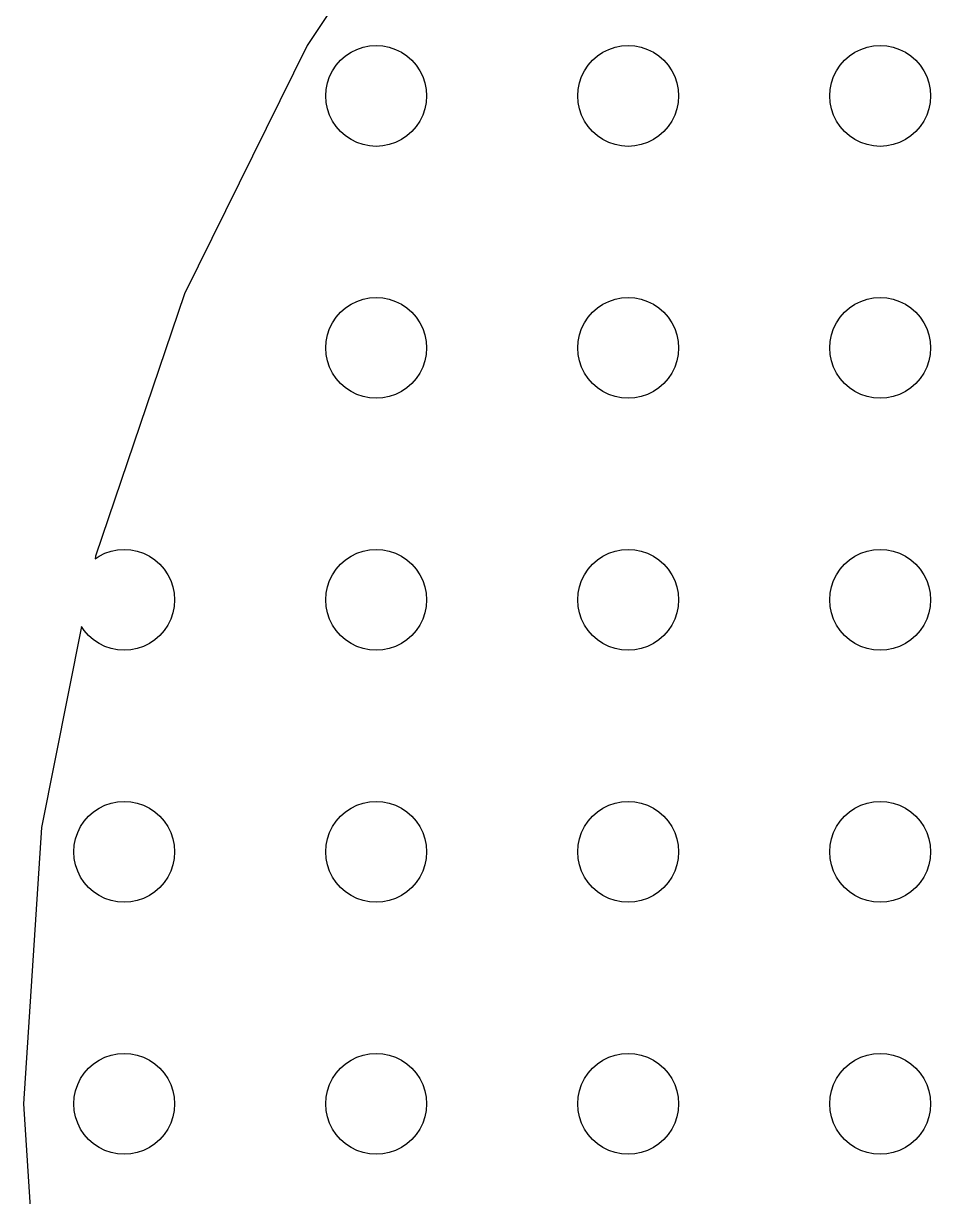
# Model space of a CAD drawing. Header units: metres. Extents: x -126 to 126, y -126 to 126.
# Drawn here: x -126 to -72, y -5.5 to 64.3 of the extents above; entities that cross this region are included whole.
import ezdxf

# ---------------------------------------------------------------- set-up
doc = ezdxf.new("R2010")
doc.units = ezdxf.units.M

msp = doc.modelspace()

# ---------------------------------------------------------------- linework, layer by layer
for p, q in [((-99.9625, 76.7039), (-109.119, 63)), ((-109.119, 63), (-116.409, 48.2181)), ((-106.148, 62.7716), (-105.776, 62.8978)), ((-105.776, 62.8978), (-105.392, 62.9743)), ((-105.392, 62.9743), (-105, 63)), ((-105, 63), (-104.608, 62.9743)), ((-104.608, 62.9743), (-104.224, 62.8978)), ((-104.224, 62.8978), (-103.852, 62.7716)), ((-91.148, 62.7716), (-90.7765, 62.8978)), ((-90.7765, 62.8978), (-90.3916, 62.9743)), ((-90.3916, 62.9743), (-90, 63)), ((-90, 63), (-89.6084, 62.9743)), ((-89.6084, 62.9743), (-89.2235, 62.8978)), ((-89.2235, 62.8978), (-88.8519, 62.7716)), ((-76.148, 62.7716), (-75.7765, 62.8978)), ((-75.7765, 62.8978), (-75.3916, 62.9743)), ((-75.3916, 62.9743), (-75, 63)), ((-75, 63), (-74.6084, 62.9743)), ((-74.6084, 62.9743), (-74.2235, 62.8978)), ((-74.2235, 62.8978), (-73.8519, 62.7716)), ((-107.121, 62.1213), (-106.826, 62.3801)), ((-106.826, 62.3801), (-106.5, 62.5981)), ((-106.5, 62.5981), (-106.148, 62.7716)), ((-103.852, 62.7716), (-103.5, 62.5981)), ((-103.5, 62.5981), (-103.174, 62.3801)), ((-103.174, 62.3801), (-102.879, 62.1213)), ((-92.1213, 62.1213), (-91.8263, 62.3801)), ((-91.8263, 62.3801), (-91.5, 62.5981)), ((-91.5, 62.5981), (-91.148, 62.7716)), ((-88.8519, 62.7716), (-88.5, 62.5981)), ((-88.5, 62.5981), (-88.1737, 62.3801)), ((-88.1737, 62.3801), (-87.8787, 62.1213)), ((-77.1213, 62.1213), (-76.8263, 62.3801)), ((-76.8263, 62.3801), (-76.5, 62.5981)), ((-76.5, 62.5981), (-76.148, 62.7716)), ((-73.8519, 62.7716), (-73.5, 62.5981)), ((-73.5, 62.5981), (-73.1737, 62.3801)), ((-73.1737, 62.3801), (-72.8787, 62.1213)), ((-107.772, 61.148), (-107.598, 61.5)), ((-107.598, 61.5), (-107.38, 61.8263)), ((-107.38, 61.8263), (-107.121, 62.1213)), ((-102.879, 62.1213), (-102.62, 61.8263)), ((-102.62, 61.8263), (-102.402, 61.5)), ((-102.402, 61.5), (-102.228, 61.148)), ((-92.7716, 61.148), (-92.5981, 61.5)), ((-92.5981, 61.5), (-92.3801, 61.8263)), ((-92.3801, 61.8263), (-92.1213, 62.1213)), ((-87.8787, 62.1213), (-87.6199, 61.8263)), ((-87.6199, 61.8263), (-87.4019, 61.5)), ((-87.4019, 61.5), (-87.2284, 61.148)), ((-77.7716, 61.148), (-77.5981, 61.5)), ((-77.5981, 61.5), (-77.3801, 61.8263)), ((-77.3801, 61.8263), (-77.1213, 62.1213)), ((-72.8787, 62.1213), (-72.6199, 61.8263)), ((-72.6199, 61.8263), (-72.4019, 61.5)), ((-72.4019, 61.5), (-72.2284, 61.148)), ((-107.974, 60.3916), (-107.898, 60.7765)), ((-107.898, 60.7765), (-107.772, 61.148)), ((-102.228, 61.148), (-102.102, 60.7765)), ((-102.102, 60.7765), (-102.026, 60.3916)), ((-92.9743, 60.3916), (-92.8978, 60.7765)), ((-92.8978, 60.7765), (-92.7716, 61.148)), ((-87.2284, 61.148), (-87.1022, 60.7765)), ((-87.1022, 60.7765), (-87.0257, 60.3916)), ((-77.9743, 60.3916), (-77.8978, 60.7765)), ((-77.8978, 60.7765), (-77.7716, 61.148)), ((-72.2284, 61.148), (-72.1022, 60.7765)), ((-72.1022, 60.7765), (-72.0257, 60.3916)), ((-108, 60), (-107.974, 60.3916)), ((-102.026, 60.3916), (-102, 60)), ((-93, 60), (-92.9743, 60.3916)), ((-87.0257, 60.3916), (-87, 60)), ((-78, 60), (-77.9743, 60.3916)), ((-72.0257, 60.3916), (-72, 60)), ((-107.974, 59.6084), (-108, 60)), ((-107.898, 59.2235), (-107.974, 59.6084)), ((-102.026, 59.6084), (-102.102, 59.2235)), ((-102, 60), (-102.026, 59.6084)), ((-92.9743, 59.6084), (-93, 60)), ((-92.8978, 59.2235), (-92.9743, 59.6084)), ((-87.0257, 59.6084), (-87.1022, 59.2235)), ((-87, 60), (-87.0257, 59.6084)), ((-77.9743, 59.6084), (-78, 60)), ((-77.8978, 59.2235), (-77.9743, 59.6084)), ((-72.0257, 59.6084), (-72.1022, 59.2235)), ((-72, 60), (-72.0257, 59.6084)), ((-107.772, 58.8519), (-107.898, 59.2235)), ((-107.598, 58.5), (-107.772, 58.8519)), ((-102.228, 58.8519), (-102.402, 58.5)), ((-102.102, 59.2235), (-102.228, 58.8519)), ((-92.7716, 58.8519), (-92.8978, 59.2235)), ((-92.5981, 58.5), (-92.7716, 58.8519)), ((-87.2284, 58.8519), (-87.4019, 58.5)), ((-87.1022, 59.2235), (-87.2284, 58.8519)), ((-77.7716, 58.8519), (-77.8978, 59.2235)), ((-77.5981, 58.5), (-77.7716, 58.8519)), ((-72.2284, 58.8519), (-72.4019, 58.5)), ((-72.1022, 59.2235), (-72.2284, 58.8519)), ((-107.38, 58.1737), (-107.598, 58.5)), ((-107.121, 57.8787), (-107.38, 58.1737)), ((-102.62, 58.1737), (-102.879, 57.8787)), ((-102.402, 58.5), (-102.62, 58.1737)), ((-92.3801, 58.1737), (-92.5981, 58.5)), ((-92.1213, 57.8787), (-92.3801, 58.1737)), ((-87.6199, 58.1737), (-87.8787, 57.8787)), ((-87.4019, 58.5), (-87.6199, 58.1737)), ((-77.3801, 58.1737), (-77.5981, 58.5)), ((-77.1213, 57.8787), (-77.3801, 58.1737)), ((-72.6199, 58.1737), (-72.8787, 57.8787)), ((-72.4019, 58.5), (-72.6199, 58.1737)), ((-106.826, 57.6199), (-107.121, 57.8787)), ((-106.5, 57.4019), (-106.826, 57.6199)), ((-106.148, 57.2284), (-106.5, 57.4019)), ((-103.5, 57.4019), (-103.852, 57.2284)), ((-103.174, 57.6199), (-103.5, 57.4019)), ((-102.879, 57.8787), (-103.174, 57.6199)), ((-91.8263, 57.6199), (-92.1213, 57.8787)), ((-91.5, 57.4019), (-91.8263, 57.6199)), ((-91.148, 57.2284), (-91.5, 57.4019)), ((-88.5, 57.4019), (-88.8519, 57.2284)), ((-88.1737, 57.6199), (-88.5, 57.4019)), ((-87.8787, 57.8787), (-88.1737, 57.6199)), ((-76.8263, 57.6199), (-77.1213, 57.8787)), ((-76.5, 57.4019), (-76.8263, 57.6199)), ((-76.148, 57.2284), (-76.5, 57.4019)), ((-73.5, 57.4019), (-73.8519, 57.2284)), ((-73.1737, 57.6199), (-73.5, 57.4019)), ((-72.8787, 57.8787), (-73.1737, 57.6199)), ((-105.776, 57.1022), (-106.148, 57.2284)), ((-105.392, 57.0257), (-105.776, 57.1022)), ((-105, 57), (-105.392, 57.0257)), ((-104.608, 57.0257), (-105, 57)), ((-104.224, 57.1022), (-104.608, 57.0257)), ((-103.852, 57.2284), (-104.224, 57.1022)), ((-90.7765, 57.1022), (-91.148, 57.2284)), ((-90.3916, 57.0257), (-90.7765, 57.1022)), ((-90, 57), (-90.3916, 57.0257)), ((-89.6084, 57.0257), (-90, 57)), ((-89.2235, 57.1022), (-89.6084, 57.0257)), ((-88.8519, 57.2284), (-89.2235, 57.1022)), ((-75.7765, 57.1022), (-76.148, 57.2284)), ((-75.3916, 57.0257), (-75.7765, 57.1022)), ((-75, 57), (-75.3916, 57.0257)), ((-74.6084, 57.0257), (-75, 57)), ((-74.2235, 57.1022), (-74.6084, 57.0257)), ((-73.8519, 57.2284), (-74.2235, 57.1022)), ((-116.409, 48.2181), (-121.707, 32.6112)), ((-106.826, 47.3801), (-106.5, 47.5981)), ((-106.5, 47.5981), (-106.148, 47.7716)), ((-106.148, 47.7716), (-105.776, 47.8978)), ((-105.776, 47.8978), (-105.392, 47.9743)), ((-105.392, 47.9743), (-105, 48)), ((-105, 48), (-104.608, 47.9743)), ((-104.608, 47.9743), (-104.224, 47.8978)), ((-104.224, 47.8978), (-103.852, 47.7716)), ((-103.852, 47.7716), (-103.5, 47.5981)), ((-103.5, 47.5981), (-103.174, 47.3801)), ((-91.8263, 47.3801), (-91.5, 47.5981)), ((-91.5, 47.5981), (-91.148, 47.7716)), ((-91.148, 47.7716), (-90.7765, 47.8978)), ((-90.7765, 47.8978), (-90.3916, 47.9743)), ((-90.3916, 47.9743), (-90, 48)), ((-90, 48), (-89.6084, 47.9743)), ((-89.6084, 47.9743), (-89.2235, 47.8978)), ((-89.2235, 47.8978), (-88.8519, 47.7716)), ((-88.8519, 47.7716), (-88.5, 47.5981)), ((-88.5, 47.5981), (-88.1737, 47.3801)), ((-76.8263, 47.3801), (-76.5, 47.5981)), ((-76.5, 47.5981), (-76.148, 47.7716)), ((-76.148, 47.7716), (-75.7765, 47.8978)), ((-75.7765, 47.8978), (-75.3916, 47.9743)), ((-75.3916, 47.9743), (-75, 48)), ((-75, 48), (-74.6084, 47.9743)), ((-74.6084, 47.9743), (-74.2235, 47.8978)), ((-74.2235, 47.8978), (-73.8519, 47.7716)), ((-73.8519, 47.7716), (-73.5, 47.5981)), ((-73.5, 47.5981), (-73.1737, 47.3801)), ((-107.598, 46.5), (-107.38, 46.8263)), ((-107.38, 46.8263), (-107.121, 47.1213)), ((-107.121, 47.1213), (-106.826, 47.3801)), ((-103.174, 47.3801), (-102.879, 47.1213)), ((-102.879, 47.1213), (-102.62, 46.8263)), ((-102.62, 46.8263), (-102.402, 46.5)), ((-92.5981, 46.5), (-92.3801, 46.8263)), ((-92.3801, 46.8263), (-92.1213, 47.1213)), ((-92.1213, 47.1213), (-91.8263, 47.3801)), ((-88.1737, 47.3801), (-87.8787, 47.1213)), ((-87.8787, 47.1213), (-87.6199, 46.8263)), ((-87.6199, 46.8263), (-87.4019, 46.5)), ((-77.5981, 46.5), (-77.3801, 46.8263)), ((-77.3801, 46.8263), (-77.1213, 47.1213)), ((-77.1213, 47.1213), (-76.8263, 47.3801)), ((-73.1737, 47.3801), (-72.8787, 47.1213)), ((-72.8787, 47.1213), (-72.6199, 46.8263)), ((-72.6199, 46.8263), (-72.4019, 46.5)), ((-107.898, 45.7765), (-107.772, 46.148)), ((-107.772, 46.148), (-107.598, 46.5)), ((-102.402, 46.5), (-102.228, 46.148)), ((-102.228, 46.148), (-102.102, 45.7765)), ((-92.8978, 45.7765), (-92.7716, 46.148)), ((-92.7716, 46.148), (-92.5981, 46.5)), ((-87.4019, 46.5), (-87.2284, 46.148)), ((-87.2284, 46.148), (-87.1022, 45.7765)), ((-77.8978, 45.7765), (-77.7716, 46.148)), ((-77.7716, 46.148), (-77.5981, 46.5)), ((-72.4019, 46.5), (-72.2284, 46.148)), ((-72.2284, 46.148), (-72.1022, 45.7765)), ((-107.974, 45.3916), (-107.898, 45.7765)), ((-102.102, 45.7765), (-102.026, 45.3916)), ((-92.9743, 45.3916), (-92.8978, 45.7765)), ((-87.1022, 45.7765), (-87.0257, 45.3916)), ((-77.9743, 45.3916), (-77.8978, 45.7765)), ((-72.1022, 45.7765), (-72.0257, 45.3916)), ((-108, 45), (-107.974, 45.3916)), ((-107.974, 44.6084), (-108, 45)), ((-102.026, 45.3916), (-102, 45)), ((-102, 45), (-102.026, 44.6084)), ((-93, 45), (-92.9743, 45.3916)), ((-92.9743, 44.6084), (-93, 45)), ((-87.0257, 45.3916), (-87, 45)), ((-87, 45), (-87.0257, 44.6084)), ((-78, 45), (-77.9743, 45.3916)), ((-77.9743, 44.6084), (-78, 45)), ((-72.0257, 45.3916), (-72, 45)), ((-72, 45), (-72.0257, 44.6084)), ((-107.898, 44.2235), (-107.974, 44.6084)), ((-107.772, 43.8519), (-107.898, 44.2235)), ((-102.102, 44.2235), (-102.228, 43.8519)), ((-102.026, 44.6084), (-102.102, 44.2235)), ((-92.8978, 44.2235), (-92.9743, 44.6084)), ((-92.7716, 43.8519), (-92.8978, 44.2235)), ((-87.1022, 44.2235), (-87.2284, 43.8519)), ((-87.0257, 44.6084), (-87.1022, 44.2235)), ((-77.8978, 44.2235), (-77.9743, 44.6084)), ((-77.7716, 43.8519), (-77.8978, 44.2235)), ((-72.1022, 44.2235), (-72.2284, 43.8519)), ((-72.0257, 44.6084), (-72.1022, 44.2235)), ((-107.598, 43.5), (-107.772, 43.8519)), ((-107.38, 43.1737), (-107.598, 43.5)), ((-102.402, 43.5), (-102.62, 43.1737)), ((-102.228, 43.8519), (-102.402, 43.5)), ((-92.5981, 43.5), (-92.7716, 43.8519)), ((-92.3801, 43.1737), (-92.5981, 43.5)), ((-87.4019, 43.5), (-87.6199, 43.1737)), ((-87.2284, 43.8519), (-87.4019, 43.5)), ((-77.5981, 43.5), (-77.7716, 43.8519)), ((-77.3801, 43.1737), (-77.5981, 43.5)), ((-72.4019, 43.5), (-72.6199, 43.1737)), ((-72.2284, 43.8519), (-72.4019, 43.5)), ((-107.121, 42.8787), (-107.38, 43.1737)), ((-106.826, 42.6199), (-107.121, 42.8787)), ((-106.5, 42.4019), (-106.826, 42.6199)), ((-103.174, 42.6199), (-103.5, 42.4019)), ((-102.879, 42.8787), (-103.174, 42.6199)), ((-102.62, 43.1737), (-102.879, 42.8787)), ((-92.1213, 42.8787), (-92.3801, 43.1737)), ((-91.8263, 42.6199), (-92.1213, 42.8787)), ((-91.5, 42.4019), (-91.8263, 42.6199)), ((-88.1737, 42.6199), (-88.5, 42.4019)), ((-87.8787, 42.8787), (-88.1737, 42.6199)), ((-87.6199, 43.1737), (-87.8787, 42.8787)), ((-77.1213, 42.8787), (-77.3801, 43.1737)), ((-76.8263, 42.6199), (-77.1213, 42.8787)), ((-76.5, 42.4019), (-76.8263, 42.6199)), ((-73.1737, 42.6199), (-73.5, 42.4019)), ((-72.8787, 42.8787), (-73.1737, 42.6199)), ((-72.6199, 43.1737), (-72.8787, 42.8787)), ((-106.148, 42.2284), (-106.5, 42.4019)), ((-105.776, 42.1022), (-106.148, 42.2284)), ((-105.392, 42.0257), (-105.776, 42.1022)), ((-105, 42), (-105.392, 42.0257)), ((-104.608, 42.0257), (-105, 42)), ((-104.224, 42.1022), (-104.608, 42.0257)), ((-103.852, 42.2284), (-104.224, 42.1022)), ((-103.5, 42.4019), (-103.852, 42.2284)), ((-91.148, 42.2284), (-91.5, 42.4019)), ((-90.7765, 42.1022), (-91.148, 42.2284)), ((-90.3916, 42.0257), (-90.7765, 42.1022)), ((-90, 42), (-90.3916, 42.0257)), ((-89.6084, 42.0257), (-90, 42)), ((-89.2235, 42.1022), (-89.6084, 42.0257)), ((-88.8519, 42.2284), (-89.2235, 42.1022)), ((-88.5, 42.4019), (-88.8519, 42.2284)), ((-76.148, 42.2284), (-76.5, 42.4019)), ((-75.7765, 42.1022), (-76.148, 42.2284)), ((-75.3916, 42.0257), (-75.7765, 42.1022)), ((-75, 42), (-75.3916, 42.0257)), ((-74.6084, 42.0257), (-75, 42)), ((-74.2235, 42.1022), (-74.6084, 42.0257)), ((-73.8519, 42.2284), (-74.2235, 42.1022)), ((-73.5, 42.4019), (-73.8519, 42.2284)), ((-121.148, 32.7716), (-120.776, 32.8978)), ((-120.776, 32.8978), (-120.392, 32.9743)), ((-120.392, 32.9743), (-120, 33)), ((-120, 33), (-119.608, 32.9743)), ((-119.608, 32.9743), (-119.224, 32.8978)), ((-119.224, 32.8978), (-118.852, 32.7716)), ((-106.148, 32.7716), (-105.776, 32.8978)), ((-105.776, 32.8978), (-105.392, 32.9743)), ((-105.392, 32.9743), (-105, 33)), ((-105, 33), (-104.608, 32.9743)), ((-104.608, 32.9743), (-104.224, 32.8978)), ((-104.224, 32.8978), (-103.852, 32.7716)), ((-91.148, 32.7716), (-90.7765, 32.8978)), ((-90.7765, 32.8978), (-90.3916, 32.9743)), ((-90.3916, 32.9743), (-90, 33)), ((-90, 33), (-89.6084, 32.9743)), ((-89.6084, 32.9743), (-89.2235, 32.8978)), ((-89.2235, 32.8978), (-88.8519, 32.7716)), ((-76.148, 32.7716), (-75.7765, 32.8978)), ((-75.7765, 32.8978), (-75.3916, 32.9743)), ((-75.3916, 32.9743), (-75, 33)), ((-75, 33), (-74.6084, 32.9743)), ((-74.6084, 32.9743), (-74.2235, 32.8978)), ((-74.2235, 32.8978), (-73.8519, 32.7716)), ((-121.707, 32.6112), (-121.741, 32.4368)), ((-121.741, 32.4368), (-121.5, 32.5981)), ((-121.5, 32.5981), (-121.148, 32.7716)), ((-118.852, 32.7716), (-118.5, 32.5981)), ((-118.5, 32.5981), (-118.174, 32.3801)), ((-118.174, 32.3801), (-117.879, 32.1213)), ((-107.121, 32.1213), (-106.826, 32.3801)), ((-106.826, 32.3801), (-106.5, 32.5981)), ((-106.5, 32.5981), (-106.148, 32.7716)), ((-103.852, 32.7716), (-103.5, 32.5981)), ((-103.5, 32.5981), (-103.174, 32.3801)), ((-103.174, 32.3801), (-102.879, 32.1213)), ((-92.1213, 32.1213), (-91.8263, 32.3801)), ((-91.8263, 32.3801), (-91.5, 32.5981)), ((-91.5, 32.5981), (-91.148, 32.7716)), ((-88.8519, 32.7716), (-88.5, 32.5981)), ((-88.5, 32.5981), (-88.1737, 32.3801)), ((-88.1737, 32.3801), (-87.8787, 32.1213)), ((-77.1213, 32.1213), (-76.8263, 32.3801)), ((-76.8263, 32.3801), (-76.5, 32.5981)), ((-76.5, 32.5981), (-76.148, 32.7716)), ((-73.8519, 32.7716), (-73.5, 32.5981)), ((-73.5, 32.5981), (-73.1737, 32.3801)), ((-73.1737, 32.3801), (-72.8787, 32.1213)), ((-117.879, 32.1213), (-117.62, 31.8263)), ((-117.62, 31.8263), (-117.402, 31.5)), ((-117.402, 31.5), (-117.228, 31.148)), ((-107.772, 31.148), (-107.598, 31.5)), ((-107.598, 31.5), (-107.38, 31.8263)), ((-107.38, 31.8263), (-107.121, 32.1213)), ((-102.879, 32.1213), (-102.62, 31.8263)), ((-102.62, 31.8263), (-102.402, 31.5)), ((-102.402, 31.5), (-102.228, 31.148)), ((-92.7716, 31.148), (-92.5981, 31.5)), ((-92.5981, 31.5), (-92.3801, 31.8263)), ((-92.3801, 31.8263), (-92.1213, 32.1213)), ((-87.8787, 32.1213), (-87.6199, 31.8263)), ((-87.6199, 31.8263), (-87.4019, 31.5)), ((-87.4019, 31.5), (-87.2284, 31.148)), ((-77.7716, 31.148), (-77.5981, 31.5)), ((-77.5981, 31.5), (-77.3801, 31.8263)), ((-77.3801, 31.8263), (-77.1213, 32.1213)), ((-72.8787, 32.1213), (-72.6199, 31.8263)), ((-72.6199, 31.8263), (-72.4019, 31.5)), ((-72.4019, 31.5), (-72.2284, 31.148)), ((-117.228, 31.148), (-117.102, 30.7764)), ((-117.102, 30.7764), (-117.026, 30.3916)), ((-107.974, 30.3916), (-107.898, 30.7764)), ((-107.898, 30.7764), (-107.772, 31.148)), ((-102.228, 31.148), (-102.102, 30.7764)), ((-102.102, 30.7764), (-102.026, 30.3916)), ((-92.9743, 30.3916), (-92.8978, 30.7764)), ((-92.8978, 30.7764), (-92.7716, 31.148)), ((-87.2284, 31.148), (-87.1022, 30.7764)), ((-87.1022, 30.7764), (-87.0257, 30.3916)), ((-77.9743, 30.3916), (-77.8978, 30.7764)), ((-77.8978, 30.7764), (-77.7716, 31.148)), ((-72.2284, 31.148), (-72.1022, 30.7764)), ((-72.1022, 30.7764), (-72.0257, 30.3916)), ((-117.026, 30.3916), (-117, 30)), ((-108, 30), (-107.974, 30.3916)), ((-102.026, 30.3916), (-102, 30)), ((-93, 30), (-92.9743, 30.3916)), ((-87.0257, 30.3916), (-87, 30)), ((-78, 30), (-77.9743, 30.3916)), ((-72.0257, 30.3916), (-72, 30)), ((-117.026, 29.6084), (-117.102, 29.2235)), ((-117, 30), (-117.026, 29.6084)), ((-107.974, 29.6084), (-108, 30)), ((-107.898, 29.2235), (-107.974, 29.6084)), ((-102.026, 29.6084), (-102.102, 29.2235)), ((-102, 30), (-102.026, 29.6084)), ((-92.9743, 29.6084), (-93, 30)), ((-92.8978, 29.2235), (-92.9743, 29.6084)), ((-87.0257, 29.6084), (-87.1022, 29.2235)), ((-87, 30), (-87.0257, 29.6084)), ((-77.9743, 29.6084), (-78, 30)), ((-77.8978, 29.2235), (-77.9743, 29.6084)), ((-72.0257, 29.6084), (-72.1022, 29.2235)), ((-72, 30), (-72.0257, 29.6084)), ((-117.228, 28.8519), (-117.402, 28.5)), ((-117.102, 29.2235), (-117.228, 28.8519)), ((-107.772, 28.8519), (-107.898, 29.2235)), ((-107.598, 28.5), (-107.772, 28.8519)), ((-102.228, 28.8519), (-102.402, 28.5)), ((-102.102, 29.2235), (-102.228, 28.8519)), ((-92.7716, 28.8519), (-92.8978, 29.2235)), ((-92.5981, 28.5), (-92.7716, 28.8519)), ((-87.2284, 28.8519), (-87.4019, 28.5)), ((-87.1022, 29.2235), (-87.2284, 28.8519)), ((-77.7716, 28.8519), (-77.8978, 29.2235)), ((-77.5981, 28.5), (-77.7716, 28.8519)), ((-72.2284, 28.8519), (-72.4019, 28.5)), ((-72.1022, 29.2235), (-72.2284, 28.8519)), ((-122.541, 28.4151), (-124.922, 16.4463)), ((-122.38, 28.1737), (-122.541, 28.4151)), ((-122.121, 27.8787), (-122.38, 28.1737)), ((-117.62, 28.1737), (-117.879, 27.8787)), ((-117.402, 28.5), (-117.62, 28.1737)), ((-107.38, 28.1737), (-107.598, 28.5)), ((-107.121, 27.8787), (-107.38, 28.1737)), ((-102.62, 28.1737), (-102.879, 27.8787)), ((-102.402, 28.5), (-102.62, 28.1737)), ((-92.3801, 28.1737), (-92.5981, 28.5)), ((-92.1213, 27.8787), (-92.3801, 28.1737)), ((-87.6199, 28.1737), (-87.8787, 27.8787)), ((-87.4019, 28.5), (-87.6199, 28.1737)), ((-77.3801, 28.1737), (-77.5981, 28.5)), ((-77.1213, 27.8787), (-77.3801, 28.1737)), ((-72.6199, 28.1737), (-72.8787, 27.8787)), ((-72.4019, 28.5), (-72.6199, 28.1737)), ((-121.826, 27.6199), (-122.121, 27.8787)), ((-121.5, 27.4019), (-121.826, 27.6199)), ((-121.148, 27.2283), (-121.5, 27.4019)), ((-118.5, 27.4019), (-118.852, 27.2283)), ((-118.174, 27.6199), (-118.5, 27.4019)), ((-117.879, 27.8787), (-118.174, 27.6199)), ((-106.826, 27.6199), (-107.121, 27.8787)), ((-106.5, 27.4019), (-106.826, 27.6199)), ((-106.148, 27.2283), (-106.5, 27.4019)), ((-103.5, 27.4019), (-103.852, 27.2283)), ((-103.174, 27.6199), (-103.5, 27.4019)), ((-102.879, 27.8787), (-103.174, 27.6199)), ((-91.8263, 27.6199), (-92.1213, 27.8787)), ((-91.5, 27.4019), (-91.8263, 27.6199)), ((-91.148, 27.2283), (-91.5, 27.4019)), ((-88.5, 27.4019), (-88.8519, 27.2283)), ((-88.1737, 27.6199), (-88.5, 27.4019)), ((-87.8787, 27.8787), (-88.1737, 27.6199)), ((-76.8263, 27.6199), (-77.1213, 27.8787)), ((-76.5, 27.4019), (-76.8263, 27.6199)), ((-76.148, 27.2283), (-76.5, 27.4019)), ((-73.5, 27.4019), (-73.8519, 27.2283)), ((-73.1737, 27.6199), (-73.5, 27.4019)), ((-72.8787, 27.8787), (-73.1737, 27.6199)), ((-120.776, 27.1022), (-121.148, 27.2283)), ((-120.392, 27.0257), (-120.776, 27.1022)), ((-120, 27), (-120.392, 27.0257)), ((-119.608, 27.0257), (-120, 27)), ((-119.224, 27.1022), (-119.608, 27.0257)), ((-118.852, 27.2283), (-119.224, 27.1022)), ((-105.776, 27.1022), (-106.148, 27.2283)), ((-105.392, 27.0257), (-105.776, 27.1022)), ((-105, 27), (-105.392, 27.0257)), ((-104.608, 27.0257), (-105, 27)), ((-104.224, 27.1022), (-104.608, 27.0257)), ((-103.852, 27.2283), (-104.224, 27.1022)), ((-90.7765, 27.1022), (-91.148, 27.2283)), ((-90.3916, 27.0257), (-90.7765, 27.1022)), ((-90, 27), (-90.3916, 27.0257)), ((-89.6084, 27.0257), (-90, 27)), ((-89.2235, 27.1022), (-89.6084, 27.0257)), ((-88.8519, 27.2283), (-89.2235, 27.1022)), ((-75.7765, 27.1022), (-76.148, 27.2283)), ((-75.3916, 27.0257), (-75.7765, 27.1022)), ((-75, 27), (-75.3916, 27.0257)), ((-74.6084, 27.0257), (-75, 27)), ((-74.2235, 27.1022), (-74.6084, 27.0257)), ((-73.8519, 27.2283), (-74.2235, 27.1022)), ((-121.826, 17.3801), (-121.5, 17.5981)), ((-121.5, 17.5981), (-121.148, 17.7716)), ((-121.148, 17.7716), (-120.776, 17.8978)), ((-120.776, 17.8978), (-120.392, 17.9743)), ((-120.392, 17.9743), (-120, 18)), ((-120, 18), (-119.608, 17.9743)), ((-119.608, 17.9743), (-119.224, 17.8978)), ((-119.224, 17.8978), (-118.852, 17.7716)), ((-118.852, 17.7716), (-118.5, 17.5981)), ((-118.5, 17.5981), (-118.174, 17.3801)), ((-106.826, 17.3801), (-106.5, 17.5981)), ((-106.5, 17.5981), (-106.148, 17.7716)), ((-106.148, 17.7716), (-105.776, 17.8978)), ((-105.776, 17.8978), (-105.392, 17.9743)), ((-105.392, 17.9743), (-105, 18)), ((-105, 18), (-104.608, 17.9743)), ((-104.608, 17.9743), (-104.224, 17.8978)), ((-104.224, 17.8978), (-103.852, 17.7716)), ((-103.852, 17.7716), (-103.5, 17.5981)), ((-103.5, 17.5981), (-103.174, 17.3801)), ((-91.8263, 17.3801), (-91.5, 17.5981)), ((-91.5, 17.5981), (-91.148, 17.7716)), ((-91.148, 17.7716), (-90.7765, 17.8978)), ((-90.7765, 17.8978), (-90.3916, 17.9743)), ((-90.3916, 17.9743), (-90, 18)), ((-90, 18), (-89.6084, 17.9743)), ((-89.6084, 17.9743), (-89.2235, 17.8978)), ((-89.2235, 17.8978), (-88.8519, 17.7716)), ((-88.8519, 17.7716), (-88.5, 17.5981)), ((-88.5, 17.5981), (-88.1737, 17.3801)), ((-76.8263, 17.3801), (-76.5, 17.5981)), ((-76.5, 17.5981), (-76.148, 17.7716)), ((-76.148, 17.7716), (-75.7765, 17.8978)), ((-75.7765, 17.8978), (-75.3916, 17.9743)), ((-75.3916, 17.9743), (-75, 18)), ((-75, 18), (-74.6084, 17.9743)), ((-74.6084, 17.9743), (-74.2235, 17.8978)), ((-74.2235, 17.8978), (-73.8519, 17.7716)), ((-73.8519, 17.7716), (-73.5, 17.5981)), ((-73.5, 17.5981), (-73.1737, 17.3801)), ((-122.598, 16.5), (-122.38, 16.8263)), ((-122.38, 16.8263), (-122.121, 17.1213)), ((-122.121, 17.1213), (-121.826, 17.3801)), ((-118.174, 17.3801), (-117.879, 17.1213)), ((-117.879, 17.1213), (-117.62, 16.8263)), ((-117.62, 16.8263), (-117.402, 16.5)), ((-107.598, 16.5), (-107.38, 16.8263)), ((-107.38, 16.8263), (-107.121, 17.1213)), ((-107.121, 17.1213), (-106.826, 17.3801)), ((-103.174, 17.3801), (-102.879, 17.1213)), ((-102.879, 17.1213), (-102.62, 16.8263)), ((-102.62, 16.8263), (-102.402, 16.5)), ((-92.5981, 16.5), (-92.3801, 16.8263)), ((-92.3801, 16.8263), (-92.1213, 17.1213)), ((-92.1213, 17.1213), (-91.8263, 17.3801)), ((-88.1737, 17.3801), (-87.8787, 17.1213)), ((-87.8787, 17.1213), (-87.6199, 16.8263)), ((-87.6199, 16.8263), (-87.4019, 16.5)), ((-77.5981, 16.5), (-77.3801, 16.8263)), ((-77.3801, 16.8263), (-77.1213, 17.1213)), ((-77.1213, 17.1213), (-76.8263, 17.3801)), ((-73.1737, 17.3801), (-72.8787, 17.1213)), ((-72.8787, 17.1213), (-72.6199, 16.8263)), ((-72.6199, 16.8263), (-72.4019, 16.5)), ((-124.922, 16.4463), (-126, 0)), ((-122.898, 15.7764), (-122.772, 16.148)), ((-122.772, 16.148), (-122.598, 16.5)), ((-117.402, 16.5), (-117.228, 16.148)), ((-117.228, 16.148), (-117.102, 15.7764)), ((-107.898, 15.7764), (-107.772, 16.148)), ((-107.772, 16.148), (-107.598, 16.5)), ((-102.402, 16.5), (-102.228, 16.148)), ((-102.228, 16.148), (-102.102, 15.7764)), ((-92.8978, 15.7764), (-92.7716, 16.148)), ((-92.7716, 16.148), (-92.5981, 16.5)), ((-87.4019, 16.5), (-87.2284, 16.148)), ((-87.2284, 16.148), (-87.1022, 15.7764)), ((-77.8978, 15.7764), (-77.7716, 16.148)), ((-77.7716, 16.148), (-77.5981, 16.5)), ((-72.4019, 16.5), (-72.2284, 16.148)), ((-72.2284, 16.148), (-72.1022, 15.7764)), ((-123, 15), (-122.974, 15.3916)), ((-122.974, 15.3916), (-122.898, 15.7764)), ((-117.102, 15.7764), (-117.026, 15.3916)), ((-117.026, 15.3916), (-117, 15)), ((-108, 15), (-107.974, 15.3916)), ((-107.974, 15.3916), (-107.898, 15.7764)), ((-102.102, 15.7764), (-102.026, 15.3916)), ((-102.026, 15.3916), (-102, 15)), ((-93, 15), (-92.9743, 15.3916)), ((-92.9743, 15.3916), (-92.8978, 15.7764)), ((-87.1022, 15.7764), (-87.0257, 15.3916)), ((-87.0257, 15.3916), (-87, 15)), ((-78, 15), (-77.9743, 15.3916)), ((-77.9743, 15.3916), (-77.8978, 15.7764)), ((-72.1022, 15.7764), (-72.0257, 15.3916)), ((-72.0257, 15.3916), (-72, 15)), ((-122.974, 14.6084), (-123, 15)), ((-117, 15), (-117.026, 14.6084)), ((-107.974, 14.6084), (-108, 15)), ((-102, 15), (-102.026, 14.6084)), ((-92.9743, 14.6084), (-93, 15)), ((-87, 15), (-87.0257, 14.6084)), ((-77.9743, 14.6084), (-78, 15)), ((-72, 15), (-72.0257, 14.6084)), ((-122.898, 14.2235), (-122.974, 14.6084)), ((-122.772, 13.8519), (-122.898, 14.2235)), ((-117.102, 14.2235), (-117.228, 13.8519)), ((-117.026, 14.6084), (-117.102, 14.2235)), ((-107.898, 14.2235), (-107.974, 14.6084)), ((-107.772, 13.8519), (-107.898, 14.2235)), ((-102.102, 14.2235), (-102.228, 13.8519)), ((-102.026, 14.6084), (-102.102, 14.2235)), ((-92.8978, 14.2235), (-92.9743, 14.6084)), ((-92.7716, 13.8519), (-92.8978, 14.2235)), ((-87.1022, 14.2235), (-87.2284, 13.8519)), ((-87.0257, 14.6084), (-87.1022, 14.2235)), ((-77.8978, 14.2235), (-77.9743, 14.6084)), ((-77.7716, 13.8519), (-77.8978, 14.2235)), ((-72.1022, 14.2235), (-72.2284, 13.8519)), ((-72.0257, 14.6084), (-72.1022, 14.2235)), ((-122.598, 13.5), (-122.772, 13.8519)), ((-122.38, 13.1737), (-122.598, 13.5)), ((-117.402, 13.5), (-117.62, 13.1737)), ((-117.228, 13.8519), (-117.402, 13.5)), ((-107.598, 13.5), (-107.772, 13.8519)), ((-107.38, 13.1737), (-107.598, 13.5)), ((-102.402, 13.5), (-102.62, 13.1737)), ((-102.228, 13.8519), (-102.402, 13.5)), ((-92.5981, 13.5), (-92.7716, 13.8519)), ((-92.3801, 13.1737), (-92.5981, 13.5)), ((-87.4019, 13.5), (-87.6199, 13.1737)), ((-87.2284, 13.8519), (-87.4019, 13.5)), ((-77.5981, 13.5), (-77.7716, 13.8519)), ((-77.3801, 13.1737), (-77.5981, 13.5)), ((-72.4019, 13.5), (-72.6199, 13.1737)), ((-72.2284, 13.8519), (-72.4019, 13.5)), ((-122.121, 12.8787), (-122.38, 13.1737)), ((-121.826, 12.6199), (-122.121, 12.8787)), ((-121.5, 12.4019), (-121.826, 12.6199)), ((-118.174, 12.6199), (-118.5, 12.4019)), ((-117.879, 12.8787), (-118.174, 12.6199)), ((-117.62, 13.1737), (-117.879, 12.8787)), ((-107.121, 12.8787), (-107.38, 13.1737)), ((-106.826, 12.6199), (-107.121, 12.8787)), ((-106.5, 12.4019), (-106.826, 12.6199)), ((-103.174, 12.6199), (-103.5, 12.4019)), ((-102.879, 12.8787), (-103.174, 12.6199)), ((-102.62, 13.1737), (-102.879, 12.8787)), ((-92.1213, 12.8787), (-92.3801, 13.1737)), ((-91.8263, 12.6199), (-92.1213, 12.8787)), ((-91.5, 12.4019), (-91.8263, 12.6199)), ((-88.1737, 12.6199), (-88.5, 12.4019)), ((-87.8787, 12.8787), (-88.1737, 12.6199)), ((-87.6199, 13.1737), (-87.8787, 12.8787)), ((-77.1213, 12.8787), (-77.3801, 13.1737)), ((-76.8263, 12.6199), (-77.1213, 12.8787)), ((-76.5, 12.4019), (-76.8263, 12.6199)), ((-73.1737, 12.6199), (-73.5, 12.4019)), ((-72.8787, 12.8787), (-73.1737, 12.6199)), ((-72.6199, 13.1737), (-72.8787, 12.8787)), ((-121.148, 12.2283), (-121.5, 12.4019)), ((-120.776, 12.1022), (-121.148, 12.2283)), ((-120.392, 12.0257), (-120.776, 12.1022)), ((-120, 12), (-120.392, 12.0257)), ((-119.608, 12.0257), (-120, 12)), ((-119.224, 12.1022), (-119.608, 12.0257)), ((-118.852, 12.2283), (-119.224, 12.1022)), ((-118.5, 12.4019), (-118.852, 12.2283)), ((-106.148, 12.2283), (-106.5, 12.4019)), ((-105.776, 12.1022), (-106.148, 12.2283)), ((-105.392, 12.0257), (-105.776, 12.1022)), ((-105, 12), (-105.392, 12.0257)), ((-104.608, 12.0257), (-105, 12)), ((-104.224, 12.1022), (-104.608, 12.0257)), ((-103.852, 12.2283), (-104.224, 12.1022)), ((-103.5, 12.4019), (-103.852, 12.2283)), ((-91.148, 12.2283), (-91.5, 12.4019)), ((-90.7765, 12.1022), (-91.148, 12.2283)), ((-90.3916, 12.0257), (-90.7765, 12.1022)), ((-90, 12), (-90.3916, 12.0257)), ((-89.6084, 12.0257), (-90, 12)), ((-89.2235, 12.1022), (-89.6084, 12.0257)), ((-88.8519, 12.2283), (-89.2235, 12.1022)), ((-88.5, 12.4019), (-88.8519, 12.2283)), ((-76.148, 12.2283), (-76.5, 12.4019)), ((-75.7765, 12.1022), (-76.148, 12.2283)), ((-75.3916, 12.0257), (-75.7765, 12.1022)), ((-75, 12), (-75.3916, 12.0257)), ((-74.6084, 12.0257), (-75, 12)), ((-74.2235, 12.1022), (-74.6084, 12.0257)), ((-73.8519, 12.2283), (-74.2235, 12.1022)), ((-73.5, 12.4019), (-73.8519, 12.2283)), ((-121.148, 2.77164), (-120.776, 2.89777)), ((-120.776, 2.89777), (-120.392, 2.97432)), ((-120.392, 2.97432), (-120, 3)), ((-120, 3), (-119.608, 2.97432)), ((-119.608, 2.97432), (-119.224, 2.89777)), ((-119.224, 2.89777), (-118.852, 2.77164)), ((-106.148, 2.77164), (-105.776, 2.89777)), ((-105.776, 2.89777), (-105.392, 2.97432)), ((-105.392, 2.97432), (-105, 3)), ((-105, 3), (-104.608, 2.97432)), ((-104.608, 2.97432), (-104.224, 2.89777)), ((-104.224, 2.89777), (-103.852, 2.77164)), ((-91.148, 2.77164), (-90.7765, 2.89777)), ((-90.7765, 2.89777), (-90.3916, 2.97432)), ((-90.3916, 2.97432), (-90, 3)), ((-90, 3), (-89.6084, 2.97432)), ((-89.6084, 2.97432), (-89.2235, 2.89777)), ((-89.2235, 2.89777), (-88.8519, 2.77164)), ((-76.148, 2.77164), (-75.7765, 2.89777)), ((-75.7765, 2.89777), (-75.3916, 2.97432)), ((-75.3916, 2.97432), (-75, 3)), ((-75, 3), (-74.6084, 2.97432)), ((-74.6084, 2.97432), (-74.2235, 2.89777)), ((-74.2235, 2.89777), (-73.8519, 2.77164)), ((-122.38, 1.82628), (-122.121, 2.12131)), ((-122.121, 2.12131), (-121.826, 2.38005)), ((-121.826, 2.38005), (-121.5, 2.59807)), ((-121.5, 2.59807), (-121.148, 2.77164)), ((-118.852, 2.77164), (-118.5, 2.59807)), ((-118.5, 2.59807), (-118.174, 2.38005)), ((-118.174, 2.38005), (-117.879, 2.12131)), ((-117.879, 2.12131), (-117.62, 1.82628)), ((-107.38, 1.82628), (-107.121, 2.12131)), ((-107.121, 2.12131), (-106.826, 2.38005)), ((-106.826, 2.38005), (-106.5, 2.59807)), ((-106.5, 2.59807), (-106.148, 2.77164)), ((-103.852, 2.77164), (-103.5, 2.59807)), ((-103.5, 2.59807), (-103.174, 2.38005)), ((-103.174, 2.38005), (-102.879, 2.12131)), ((-102.879, 2.12131), (-102.62, 1.82628)), ((-92.3801, 1.82628), (-92.1213, 2.12131)), ((-92.1213, 2.12131), (-91.8263, 2.38005)), ((-91.8263, 2.38005), (-91.5, 2.59807)), ((-91.5, 2.59807), (-91.148, 2.77164)), ((-88.8519, 2.77164), (-88.5, 2.59807)), ((-88.5, 2.59807), (-88.1737, 2.38005)), ((-88.1737, 2.38005), (-87.8787, 2.12131)), ((-87.8787, 2.12131), (-87.6199, 1.82628)), ((-77.3801, 1.82628), (-77.1213, 2.12131)), ((-77.1213, 2.12131), (-76.8263, 2.38005)), ((-76.8263, 2.38005), (-76.5, 2.59807)), ((-76.5, 2.59807), (-76.148, 2.77164)), ((-73.8519, 2.77164), (-73.5, 2.59807)), ((-73.5, 2.59807), (-73.1737, 2.38005)), ((-73.1737, 2.38005), (-72.8787, 2.12131)), ((-72.8787, 2.12131), (-72.6199, 1.82628)), ((-122.772, 1.14804), (-122.598, 1.5)), ((-122.598, 1.5), (-122.38, 1.82628)), ((-117.62, 1.82628), (-117.402, 1.5)), ((-117.402, 1.5), (-117.228, 1.14804)), ((-107.772, 1.14804), (-107.598, 1.5)), ((-107.598, 1.5), (-107.38, 1.82628)), ((-102.62, 1.82628), (-102.402, 1.5)), ((-102.402, 1.5), (-102.228, 1.14804)), ((-92.7716, 1.14804), (-92.5981, 1.5)), ((-92.5981, 1.5), (-92.3801, 1.82628)), ((-87.6199, 1.82628), (-87.4019, 1.5)), ((-87.4019, 1.5), (-87.2284, 1.14804)), ((-77.7716, 1.14804), (-77.5981, 1.5)), ((-77.5981, 1.5), (-77.3801, 1.82628)), ((-72.6199, 1.82628), (-72.4019, 1.5)), ((-72.4019, 1.5), (-72.2284, 1.14804)), ((-122.974, 0.39157), (-122.898, 0.77644)), ((-122.898, 0.77644), (-122.772, 1.14804)), ((-117.228, 1.14804), (-117.102, 0.77644)), ((-117.102, 0.77644), (-117.026, 0.39157)), ((-107.974, 0.39157), (-107.898, 0.77644)), ((-107.898, 0.77644), (-107.772, 1.14804)), ((-102.228, 1.14804), (-102.102, 0.77644)), ((-102.102, 0.77644), (-102.026, 0.39157)), ((-92.9743, 0.39157), (-92.8978, 0.77644)), ((-92.8978, 0.77644), (-92.7716, 1.14804)), ((-87.2284, 1.14804), (-87.1022, 0.77644)), ((-87.1022, 0.77644), (-87.0257, 0.39157)), ((-77.9743, 0.39157), (-77.8978, 0.77644)), ((-77.8978, 0.77644), (-77.7716, 1.14804)), ((-72.2284, 1.14804), (-72.1022, 0.77644)), ((-72.1022, 0.77644), (-72.0257, 0.39157)), ((-126, 0), (-124.922, -16.4463)), ((-123, 0), (-122.974, 0.39157)), ((-122.974, -0.39157), (-123, 0)), ((-117.026, 0.39157), (-117, 0)), ((-117, 0), (-117.026, -0.39157)), ((-108, 0), (-107.974, 0.39157)), ((-107.974, -0.39157), (-108, 0)), ((-102.026, 0.39157), (-102, 0)), ((-102, 0), (-102.026, -0.39157)), ((-93, 0), (-92.9743, 0.39157)), ((-92.9743, -0.39157), (-93, 0)), ((-87.0257, 0.39157), (-87, 0)), ((-87, 0), (-87.0257, -0.39157)), ((-78, 0), (-77.9743, 0.39157)), ((-77.9743, -0.39157), (-78, 0)), ((-72.0257, 0.39157), (-72, 0)), ((-72, 0), (-72.0257, -0.39157)), ((-122.898, -0.77644), (-122.974, -0.39157)), ((-117.026, -0.39157), (-117.102, -0.77644)), ((-107.898, -0.77644), (-107.974, -0.39157)), ((-102.026, -0.39157), (-102.102, -0.77644)), ((-92.8978, -0.77644), (-92.9743, -0.39157)), ((-87.0257, -0.39157), (-87.1022, -0.77644)), ((-77.8978, -0.77644), (-77.9743, -0.39157)), ((-72.0257, -0.39157), (-72.1022, -0.77644)), ((-122.772, -1.14804), (-122.898, -0.77644)), ((-122.598, -1.5), (-122.772, -1.14804)), ((-117.228, -1.14804), (-117.402, -1.5)), ((-117.102, -0.77644), (-117.228, -1.14804)), ((-107.772, -1.14804), (-107.898, -0.77644)), ((-107.598, -1.5), (-107.772, -1.14804)), ((-102.228, -1.14804), (-102.402, -1.5)), ((-102.102, -0.77644), (-102.228, -1.14804)), ((-92.7716, -1.14804), (-92.8978, -0.77644)), ((-92.5981, -1.5), (-92.7716, -1.14804)), ((-87.2284, -1.14804), (-87.4019, -1.5)), ((-87.1022, -0.77644), (-87.2284, -1.14804)), ((-77.7716, -1.14804), (-77.8978, -0.77644)), ((-77.5981, -1.5), (-77.7716, -1.14804)), ((-72.2284, -1.14804), (-72.4019, -1.5)), ((-72.1022, -0.77644), (-72.2284, -1.14804)), ((-122.38, -1.82628), (-122.598, -1.5)), ((-122.121, -2.12131), (-122.38, -1.82628)), ((-117.62, -1.82628), (-117.879, -2.12131)), ((-117.402, -1.5), (-117.62, -1.82628)), ((-107.38, -1.82628), (-107.598, -1.5)), ((-107.121, -2.12131), (-107.38, -1.82628)), ((-102.62, -1.82628), (-102.879, -2.12131)), ((-102.402, -1.5), (-102.62, -1.82628)), ((-92.3801, -1.82628), (-92.5981, -1.5)), ((-92.1213, -2.12131), (-92.3801, -1.82628)), ((-87.6199, -1.82628), (-87.8787, -2.12131)), ((-87.4019, -1.5), (-87.6199, -1.82628)), ((-77.3801, -1.82628), (-77.5981, -1.5)), ((-77.1213, -2.12131), (-77.3801, -1.82628)), ((-72.6199, -1.82628), (-72.8787, -2.12131)), ((-72.4019, -1.5), (-72.6199, -1.82628)), ((-121.826, -2.38005), (-122.121, -2.12131)), ((-121.5, -2.59807), (-121.826, -2.38005)), ((-121.148, -2.77164), (-121.5, -2.59807)), ((-120.776, -2.89777), (-121.148, -2.77164)), ((-118.852, -2.77164), (-119.224, -2.89777)), ((-118.5, -2.59807), (-118.852, -2.77164)), ((-118.174, -2.38005), (-118.5, -2.59807)), ((-117.879, -2.12131), (-118.174, -2.38005)), ((-106.826, -2.38005), (-107.121, -2.12131)), ((-106.5, -2.59807), (-106.826, -2.38005)), ((-106.148, -2.77164), (-106.5, -2.59807)), ((-105.776, -2.89777), (-106.148, -2.77164)), ((-103.852, -2.77164), (-104.224, -2.89777)), ((-103.5, -2.59807), (-103.852, -2.77164)), ((-103.174, -2.38005), (-103.5, -2.59807)), ((-102.879, -2.12131), (-103.174, -2.38005)), ((-91.8263, -2.38005), (-92.1213, -2.12131)), ((-91.5, -2.59807), (-91.8263, -2.38005)), ((-91.148, -2.77164), (-91.5, -2.59807)), ((-90.7765, -2.89777), (-91.148, -2.77164)), ((-88.8519, -2.77164), (-89.2235, -2.89777)), ((-88.5, -2.59807), (-88.8519, -2.77164)), ((-88.1737, -2.38005), (-88.5, -2.59807)), ((-87.8787, -2.12131), (-88.1737, -2.38005)), ((-76.8263, -2.38005), (-77.1213, -2.12131)), ((-76.5, -2.59807), (-76.8263, -2.38005)), ((-76.148, -2.77164), (-76.5, -2.59807)), ((-75.7765, -2.89777), (-76.148, -2.77164)), ((-73.8519, -2.77164), (-74.2235, -2.89777)), ((-73.5, -2.59807), (-73.8519, -2.77164)), ((-73.1737, -2.38005), (-73.5, -2.59807)), ((-72.8787, -2.12131), (-73.1737, -2.38005)), ((-120.392, -2.97432), (-120.776, -2.89777)), ((-120, -3), (-120.392, -2.97432)), ((-119.608, -2.97432), (-120, -3)), ((-119.224, -2.89777), (-119.608, -2.97432)), ((-105.392, -2.97432), (-105.776, -2.89777)), ((-105, -3), (-105.392, -2.97432)), ((-104.608, -2.97432), (-105, -3)), ((-104.224, -2.89777), (-104.608, -2.97432)), ((-90.3916, -2.97432), (-90.7765, -2.89777)), ((-90, -3), (-90.3916, -2.97432)), ((-89.6084, -2.97432), (-90, -3)), ((-89.2235, -2.89777), (-89.6084, -2.97432)), ((-75.3916, -2.97432), (-75.7765, -2.89777)), ((-75, -3), (-75.3916, -2.97432)), ((-74.6084, -2.97432), (-75, -3)), ((-74.2235, -2.89777), (-74.6084, -2.97432))]:
    msp.add_line(p, q)

doc.saveas('drawing.dxf')
